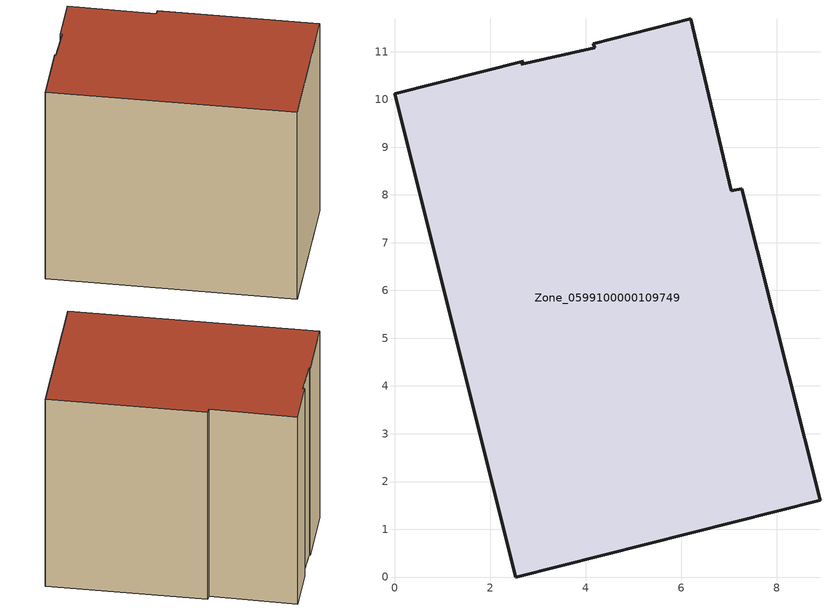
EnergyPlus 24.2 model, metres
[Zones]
Zone_0599100000109749
 floor ground (C_G): 4.16,11.17 6.2,11.69 7.05,8.09 7.27,8.12 8.91,1.6 2.54,0 0,10.12 2.7,10.8 2.65,10.74 4.2,11.08 z0
 wall outside (C_F): 2.54,0 8.91,1.6 7.27,8.12 7.05,8.09 6.2,11.69 4.16,11.17 4.2,11.08 2.65,10.74 2.7,10.8 0,10.12 2.54,0 z0:9.24
 roof outside (C_R): 6.2,11.69 4.16,11.17 4.2,11.08 2.65,10.74 2.7,10.8 0,10.12 2.54,0 8.91,1.6 7.27,8.12 7.05,8.09 z9.24
[BUILDING]
Pand.0599100000109749: North Axis=0; Terrain=City; Loads Convergence Tolerance Value=0.04; Temperature Convergence Tolerance Value=0.4; Solar Distribution=FullExterior; Maximum Number of Warmup Days=25; Minimum Number of Warmup Days=1
[Site:Location]
Rotterdam.The.Hague.AP_ZH_NLD Design_Conditions: Latitude=51.96; Longitude=4.45; Time Zone=1; Elevation=-4.5
[SITE:GROUNDTEMPERATURE:BUILDINGSURFACE]
18, 18, 18, 18, 18, 18, 18, 18, 18, 18, 18, 18
[MATERIAL] Thermal Absorptance=0.9; Solar Absorptance=0.7; Visible Absorptance=0.7
Name | Roughness | Thickness | Conductivity | Density | Specific Heat
G.TC.1965-1974 | MediumSmooth | 0.15 | 0.882353 | 540 | 1210
F.TC.1965-1974 | Rough | 0.3 | 0.697674 | 1920 | 840
R.TC.1965-1974 | MediumRough | 0.2 | 0.232558 | 1500 | 1000
[CONSTRUCTION]
C_G: G.TC.1965-1974
C_F: F.TC.1965-1974
C_R: R.TC.1965-1974
[ZONE]
Zone_0599100000109749: Type=1; Multiplier=1; Ceiling Height=Autocalculate; Volume=Autocalculate; Floor Area=autocalculate; Part of Total Floor Area=Yes
[ZONEINFILTRATION:DESIGNFLOWRATE]
Infil_Zone_0599100000109749: Zone or ZoneList or Space or SpaceList=Zone_0599100000109749; Schedule=AlwaysOn; Design Flow Rate Calculation Method=Flow/Area; Flow Rate per Floor Area=0.003; Constant Term Coefficient=1; Temperature Term Coefficient=0; Velocity Term Coefficient=0; Velocity Squared Term Coefficient=0
[HVACTEMPLATE:ZONE:IDEALLOADSAIRSYSTEM]
Zone_0599100000109749: Maximum Heating Supply Air Temperature=50; Minimum Cooling Supply Air Temperature=13; Maximum Heating Supply Air Humidity Ratio=0.0156; Minimum Cooling Supply Air Humidity Ratio=0.0077; Heating Limit=NoLimit; Cooling Limit=NoLimit; Dehumidification Control Type=ConstantSensibleHeatRatio; Cooling Sensible Heat Ratio=0.7; Dehumidification Setpoint=60; Humidification Control Type=None; Humidification Setpoint=30; Outdoor Air Method=None; Outdoor Air Flow Rate per Person=0.00944; Outdoor Air Flow Rate per Zone Floor Area=0; Outdoor Air Flow Rate per Zone=0; Demand Controlled Ventilation Type=None; Outdoor Air Economizer Type=NoEconomizer; Heat Recovery Type=None; Sensible Heat Recovery Effectiveness=0.7; Latent Heat Recovery Effectiveness=0.65
[ZONECONTROL:THERMOSTAT]
ThermostatControl_Zone_0599100000109749: Zone or ZoneList=Zone_0599100000109749; Control Type Schedule=DualSetpointControlType; Control 1=Thermostat_Zone_0599100000109749; Temperature Difference Between Cutout And Setpoint=0
[THERMOSTATSETPOINT:DUALSETPOINT]
Thermostat_Zone_0599100000109749: Heating Setpoint Temperature Schedule=HeatingSetpoint_Zone_0599100000109749; Cooling Setpoint Temperature Schedule=CoolingSetpoint_Zone_0599100000109749
[SCHEDULE:COMPACT]
HeatingSetpoint_Zone_0599100000109749: Through: 12/31, For: AllDays, Until: 24:00, 21
CoolingSetpoint_Zone_0599100000109749: Through: 12/31, For: AllDays, Until: 24:00, 24
DualSetpointControlType: Through: 12/31, For: AllDays, Until: 24:00, 4
AlwaysOn: Through: 12/31, For: AllDays, Until: 24:00, 1
